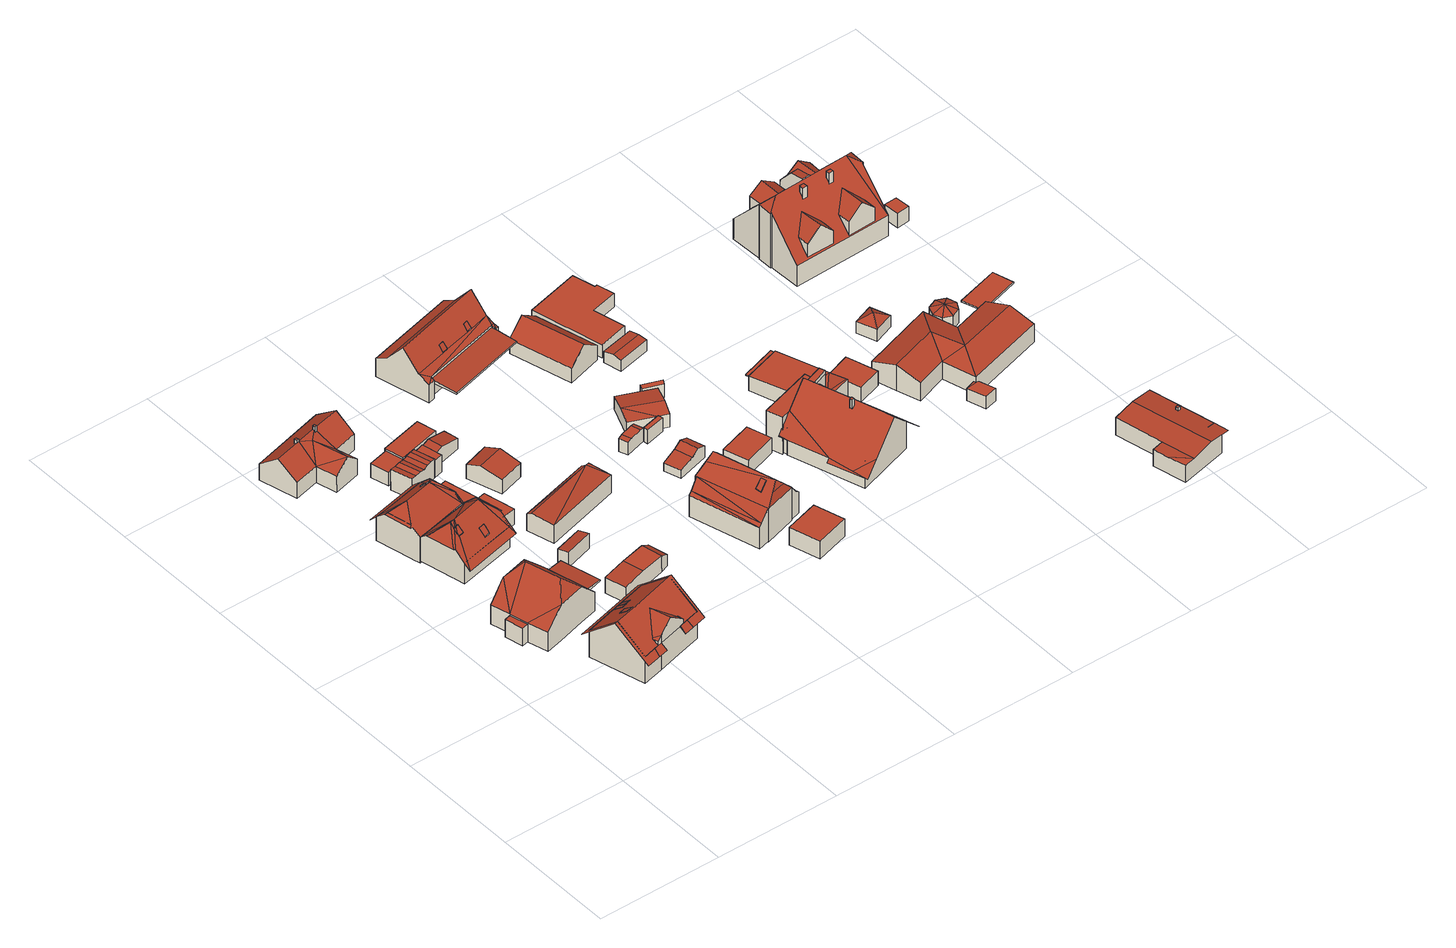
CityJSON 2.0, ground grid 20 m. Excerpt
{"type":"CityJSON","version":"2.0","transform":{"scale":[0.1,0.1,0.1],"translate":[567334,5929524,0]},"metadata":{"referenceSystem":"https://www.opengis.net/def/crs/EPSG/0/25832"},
"CityObjects":{
"building1":{"type":"Building","attributes":{"Grundfläche 2D":"100.458673","Grundhöhe NN":"1.358"},"children":["building1-1"],"geometry":[{"type":"Solid","lod":"3","boundaries":[[[[0,1,2]],[[3,4,5,6,7,8,9]],[[10,3,9]],[[11,12,13]],[[12,4,13]],[[1,0,5,4,12]],[[6,5,0]],[[13,4,3]],[[14,15,16,17]],[[18,19,7,6,0,2,20,21]],[[9,8,7,19,22,10]],[[23,24,11,13,3,10,22,25]],[[16,26,20,2,1,12,11,24,27,17]],[[14,17,27,28]],[[15,14,28,29]],[[16,15,29,26]],[[19,18,21,20,26,29,28,27,24,23,25,22]]]],"semantics":{"surfaces":[{"type":"RoofSurface"},{"type":"WallSurface"},{"type":"GroundSurface"}],"values":[[0,0,0,0,0,0,0,0,0,1,1,1,1,1,1,1,2]]}}]},
"building1-1":{"type":"BuildingInstallation","parents":["building1"],"geometry":[{"type":"MultiSurface","lod":"3","boundaries":[[[30,31,32,33]],[[34,35,30,33]],[[36,34,33,32]],[[35,37,31,30]],[[37,36,32,31]],[[37,35,34,36]]],"semantics":{"surfaces":[{"type":"RoofSurface"},{"type":"WallSurface"},{"type":"OuterCeilingSurface"}],"values":[0,1,1,1,1,2]}}]},
"building2":{"type":"Building","attributes":{"Grundfläche 2D":"107.582673","Grundhöhe NN":"1.657"},"children":["building2-1","building2-2","building2-3"],"geometry":[{"type":"MultiSurface","lod":"3","boundaries":[[[38,39,40,41]],[[41,42,43,38]],[[44,42,45]],[[44,43,42]],[[46,47,44,45]],[[48,49,50,51,52,53,39,38,43,44,47,54,55,56,57,58,59,60,61]],[[49,48,61,60,59,62,63]],[[64,65,66]],[[40,53,52,41]],[[42,41,52,56,55,46,45]],[[47,46,55,54]],[[40,39,53]],[[67,48,68,69,70]],[[52,53,67,70,71]],[[72,73,55,56,52,71,74]],[[66,75,76,77,60,73,72,78,64]],[[68,77,76,69]],[[79,65,64,78]],[[79,75,66,65]],[[75,79,78,72,74,70,69,76]],[[67,53,52,51,50,49,48]],[[57,56,55,73,60,59,58]],[[48,49,63,62,59,60,77,68]]],"semantics":{"surfaces":[{"type":"RoofSurface"},{"type":"WallSurface"},{"type":"GroundSurface"}],"values":[0,0,0,0,0,0,0,0,1,1,1,1,1,1,1,1,1,1,1,2,0,0,0]}}]},
"building2-1":{"type":"BuildingInstallation","parents":["building2"],"geometry":[{"type":"MultiSurface","lod":"3","boundaries":[[[80,81,82,83]],[[83,82,84,85]],[[80,83,85,86]],[[81,80,86,87]],[[81,87,84,82]]],"semantics":{"surfaces":[{"type":"RoofSurface"},{"type":"WallSurface"}],"values":[0,1,1,1,1]}}]},
"building2-2":{"type":"BuildingInstallation","parents":["building2"],"geometry":[{"type":"MultiSurface","lod":"3","boundaries":[[[88,89,90,91]],[[91,90,92,93]],[[88,91,93,94]],[[89,88,94,95]],[[90,89,95,92]]],"semantics":{"surfaces":[{"type":"RoofSurface"},{"type":"WallSurface"}],"values":[0,1,1,1,1]}}]},
"building2-3":{"type":"BuildingInstallation","parents":["building2"],"geometry":[{"type":"MultiSurface","lod":"3","boundaries":[[[96,97,98,99]],[[99,98,100,101]],[[96,99,101,102]],[[97,96,102,103]],[[98,97,103,100]]],"semantics":{"surfaces":[{"type":"RoofSurface"},{"type":"WallSurface"}],"values":[0,1,1,1,1]}}]},
"building3":{"type":"Building","attributes":{"Grundfläche 2D":"91.019546","Grundhöhe NN":"1.450"},"children":["building3-1","building3-2"],"geometry":[{"type":"Solid","lod":"3","boundaries":[[[[104,105,106,107,108]],[[106,105,109]],[[104,110,111,112,113]],[[112,114,115,116,117,105,118,113]],[[104,113,118,105]],[[115,119,120,121,105,117,116]],[[121,120,119,122,123]],[[121,123,122,124,125]],[[121,125,124,126,127]],[[127,126,128,129,121]],[[130,121,129,128,131,132]],[[109,105,130]],[[105,121,130]],[[111,110,104,108,107]],[[132,131,133,134,135,130]],[[136,137,138,139,140,141,142]],[[109,130,143,144]],[[145,146,147,148,149,114,112,150,110,108,151,106,109,144,152]],[[153,154,120,155,156,114,149,157]],[[158,159,137,136,142,141,140,160,132,129,127,125,123,154,153,161]],[[135,162,160,140,163,164,165]],[[130,135,165,143]],[[159,166,138,137]],[[139,138,166,167]],[[140,139,167,163]],[[146,145,152,144,143,165,164,163,167,166,159,158,161,153,157,149,148,147]],[[151,107,106]],[[110,111,107,108]],[[107,151,108]],[[110,150,112,111]],[[156,115,114]],[[120,119,115,156,155]],[[119,120,154,123,122]],[[122,123,125,124]],[[124,125,127,126]],[[127,129,128,126]],[[129,132,131,128]],[[134,133,131,132,160,162,135]]]],"semantics":{"surfaces":[{"type":"RoofSurface"},{"type":"WallSurface"},{"type":"GroundSurface"}],"values":[[0,0,0,0,0,0,0,0,0,0,0,0,0,0,0,0,1,1,1,1,1,1,1,1,1,2,0,0,0,0,0,0,0,0,0,0,0,0]]}}]},
"building3-1":{"type":"BuildingInstallation","parents":["building3"],"geometry":[{"type":"MultiSurface","lod":"3","boundaries":[[[168,169,170,171,172,173]],[[174,175,168,176,177]],[[175,169,168]],[[177,176,116,178]],[[178,179,174,177]],[[172,180,113,116,176,168,173]],[[179,117,175,174]],[[175,117,170,169]],[[170,181,118,180,172,171,170,169]]],"semantics":{"surfaces":[{"type":"RoofSurface"},{"type":"WallSurface"}],"values":[0,0,0,1,1,1,1,1,1]}}]},
"building3-2":{"type":"BuildingInstallation","parents":["building3"],"geometry":[{"type":"MultiSurface","lod":"3","boundaries":[[[182,183,184,185,186,187]],[[188,189,184,183,182]],[[190,191,187,186]],[[191,188,182,187]],[[186,185,184,189,190]]],"semantics":{"surfaces":[{"type":"RoofSurface"},{"type":"WallSurface"}],"values":[0,1,1,1,1]}}]},
"building4":{"type":"Building","attributes":{"Grundfläche 2D":"84.314639","Grundhöhe NN":"1.040"},"children":["building4-1"],"geometry":[{"type":"MultiSurface","lod":"3","boundaries":[[[192,193,194,195,196,197,198,109]],[[199,200,193]],[[193,200,201,194]],[[202,194,201,200,203,204]],[[201,194,201,200]],[[202,204,203,205,206]],[[205,207,208,209,210,194,202,206]],[[208,207,211,212,213,214,194,210,209]],[[215,216,217,211,218,219]],[[213,212,211,217,216,215,195,194,214]],[[220,195,215]],[[220,221,222,195]],[[222,221,197,196,195]],[[223,224,225,226,227,228,229,230]],[[231,232,109,198,196,222,220,215,233,234]],[[235,226,193,192,109,232,236]],[[224,223,230,237,238,239,217,212,208,206,204,201,193,226,225]],[[215,216,217,239,233]],[[240,228,227,226,235,241]],[[229,228,240,242]],[[242,237,230,229]],[[233,239,238,237,242,240,241,235,236,232,231,234]],[[201,200,193]],[[201,204,203,200]],[[203,204,206,205]],[[206,208,207,205]],[[207,208,212,211]],[[217,211,212]],[[221,220,222]],[[196,197,221,222]],[[196,198,197]]],"semantics":{"surfaces":[{"type":"RoofSurface"},{"type":"WallSurface"},{"type":"GroundSurface"}],"values":[0,0,0,0,0,0,0,0,0,0,0,0,0,0,1,1,1,1,1,1,1,2,0,0,0,0,0,0,0,0,0]}}]},
"building4-1":{"type":"BuildingInstallation","parents":["building4"],"geometry":[{"type":"MultiSurface","lod":"3","boundaries":[[[243,244,245,246,247]],[[248,243,247,249,250]],[[248,250,251]],[[252,253,246,245]],[[210,248,251,250,249,247,246,253,214,254]],[[255,244,243,248,251,248,209,213]],[[255,252,245,244]]],"semantics":{"surfaces":[{"type":"RoofSurface"},{"type":"WallSurface"}],"values":[0,0,0,1,1,1,1]}}]},
"building5":{"type":"Building","attributes":{"Grundfläche 2D":"94.232293","Grundhöhe NN":"1.300"},"children":["building5-1","building5-2"],"geometry":[{"type":"Solid","lod":"3","boundaries":[[[[256,257,258,259,260]],[[261,262,259]],[[262,263,259]],[[259,263,260]],[[264,265,262]],[[265,263,262]],[[265,266,267,268]],[[269,263,265,268]],[[270,271,257,256,260,272,268,267]],[[263,269,268,272,260]],[[258,257,271,273,274]],[[259,258,274,275]],[[261,259,275,276]],[[264,262,261,276,277]],[[265,264,277,278]],[[266,265,278,279]],[[270,267,266,279,280]],[[271,270,280,273]],[[275,274,273,280,279,278,277,276]]]],"semantics":{"surfaces":[{"type":"RoofSurface"},{"type":"WallSurface"},{"type":"GroundSurface"}],"values":[[0,0,0,0,0,0,0,0,0,0,1,1,1,1,1,1,1,1,2]]}}]},
"building5-1":{"type":"BuildingInstallation","parents":["building5"],"geometry":[{"type":"MultiSurface","lod":"3","boundaries":[[[281,282,283,284]],[[269,285,282,281,272]],[[285,286,283,282]],[[286,268,284,283]],[[268,272,281,284]]],"semantics":{"surfaces":[{"type":"RoofSurface"},{"type":"WallSurface"}],"values":[0,1,1,1,1]}}]},
"building5-2":{"type":"BuildingInstallation","parents":["building5"],"geometry":[{"type":"MultiSurface","lod":"3","boundaries":[[[287,288,289,290]],[[291,256,288,287,292]],[[256,260,289,288]],[[260,293,290,289]],[[293,292,287,290]]],"semantics":{"surfaces":[{"type":"RoofSurface"},{"type":"WallSurface"}],"values":[0,1,1,1,1]}}]},
"building6":{"type":"Building","attributes":{"Grundfläche 2D":"8.007533","Grundhöhe NN":"0.949"},"geometry":[{"type":"Solid","lod":"3","boundaries":[[[[294,295,296,297]],[[298,299,297,296]],[[299,300,294,297]],[[300,301,295,294]],[[301,298,296,295]],[[301,300,299,298]]]],"semantics":{"surfaces":[{"type":"RoofSurface"},{"type":"WallSurface"},{"type":"GroundSurface"}],"values":[[0,1,1,1,1,2]]}}]},
"building7":{"type":"Building","attributes":{"Grundfläche 2D":"31.449033","Grundhöhe NN":"1.358"},"geometry":[{"type":"Solid","lod":"3","boundaries":[[[[302,303,304,305]],[[306,303,302,307]],[[308,306,307,309]],[[305,304,310,311]],[[307,302,305,311,312]],[[309,307,312,313]],[[308,309,313,314]],[[304,303,306,308,314,310]],[[313,312,311,310,314]]]],"semantics":{"surfaces":[{"type":"RoofSurface"},{"type":"WallSurface"},{"type":"GroundSurface"}],"values":[[0,0,0,1,1,1,1,1,2]]}}]},
"building8":{"type":"Building","attributes":{"Grundfläche 2D":"31.336047","Grundhöhe NN":"1.040"},"geometry":[{"type":"Solid","lod":"3","boundaries":[[[[315,316,317,318]],[[319,320,321,322]],[[315,319,323,324,316]],[[317,316,324,325]],[[318,317,325,326]],[[320,319,315,318,326,327]],[[322,321,328,329]],[[319,322,329,323]],[[321,320,327,328]],[[327,326,325,324,323,329,328]]]],"semantics":{"surfaces":[{"type":"RoofSurface"},{"type":"WallSurface"},{"type":"GroundSurface"}],"values":[[0,0,1,1,1,1,1,1,1,2]]}}]},
"building9":{"type":"Building","attributes":{"Grundfläche 2D":"35.198973","Grundhöhe NN":"1.040"},"geometry":[{"type":"Solid","lod":"3","boundaries":[[[[330,331,332,333]],[[332,334,335,333]],[[336,337,335,334]],[[338,339,337,336]],[[338,340,341,339]],[[342,341,340,343,344]],[[345,346,347,348]],[[349,350,351,352,353]],[[354,349,353,355]],[[331,330,356,357]],[[343,340,338,336,334,332,331,357,358]],[[359,360,342,344,343,358,345,348]],[[339,341,342,360,356,330,333,335,337]],[[346,345,358,361]],[[351,347,346,361,362,352]],[[347,351,363,359,348]],[[355,353,352,362,364]],[[354,355,364,365]],[[350,349,354,365,366]],[[363,351,350,366]],[[359,363,366,365,364,362,361,358,357,356,360]]]],"semantics":{"surfaces":[{"type":"RoofSurface"},{"type":"WallSurface"},{"type":"GroundSurface"}],"values":[[0,0,0,0,0,0,0,0,0,1,1,1,1,1,1,1,1,1,1,1,2]]}}]},
"building10":{"type":"Building","attributes":{"Grundfläche 2D":"24.515936","Grundhöhe NN":"1.211"},"geometry":[{"type":"Solid","lod":"3","boundaries":[[[[367,368,369,370]],[[371,367,370,372]],[[372,370,369,373,374]],[[371,372,374,375]],[[368,367,371,375,376]],[[369,368,376,373]],[[374,373,376,375]]]],"semantics":{"surfaces":[{"type":"RoofSurface"},{"type":"WallSurface"},{"type":"GroundSurface"}],"values":[[0,0,1,1,1,1,2]]}}]},
"building11":{"type":"Building","attributes":{"Grundfläche 2D":"56.627190","Grundhöhe NN":"0.713"},"geometry":[{"type":"Solid","lod":"3","boundaries":[[[[377,378,379]],[[380,378,377]],[[377,379,381]],[[382,377,383]],[[380,377,382]],[[379,378,384,385]],[[381,379,385,386]],[[377,381,386,387]],[[383,377,387,388]],[[382,383,388,389]],[[384,378,380,382,389]],[[384,389,388,387,386,385]]]],"semantics":{"surfaces":[{"type":"RoofSurface"},{"type":"WallSurface"},{"type":"GroundSurface"}],"values":[[0,0,0,0,0,1,1,1,1,1,1,2]]}}]},
"building12":{"type":"Building","attributes":{"Grundfläche 2D":"103.213017","Grundhöhe NN":"1.690"},"children":["building12-1"],"geometry":[{"type":"Solid","lod":"3","boundaries":[[[[390,391,392]],[[393,391,390]],[[394,395,393]],[[395,391,393]],[[395,394,396,397,398,399,400]],[[401,402,403]],[[404,399,398]],[[398,405,402,404]],[[406,405,397,396]],[[398,397,405]],[[406,403,402,405]],[[407,401,403]],[[408,401,407]],[[409,402,401]],[[410,411,407]],[[411,408,407]],[[409,400,399,402]],[[404,402,399]],[[390,392,412,413]],[[394,393,390,413,414]],[[396,394,414,415]],[[406,396,415,416]],[[403,406,416,417]],[[410,407,403,417,418]],[[411,410,418,419]],[[408,411,419,420]],[[401,408,420,421]],[[409,401,421,422]],[[400,409,422,423]],[[395,400,423,424]],[[392,391,395,424,412]],[[418,417,416,415,414,413,412,424,423,422,421,420,419]]]],"semantics":{"surfaces":[{"type":"RoofSurface"},{"type":"WallSurface"},{"type":"GroundSurface"}],"values":[[0,0,0,0,0,0,0,0,0,0,0,0,0,0,0,0,0,0,1,1,1,1,1,1,1,1,1,1,1,1,1,2]]}}]},
"building12-1":{"type":"BuildingInstallation","parents":["building12"],"geometry":[{"type":"MultiSurface","lod":"3","boundaries":[[[425,426,427,428]],[[429,430,427,426]],[[429,426,425,431]],[[432,428,427,430]],[[432,431,425,428]]],"semantics":{"surfaces":[{"type":"RoofSurface"},{"type":"WallSurface"}],"values":[0,1,1,1,1]}}]},
"building13":{"type":"Building","attributes":{"Grundfläche 2D":"27.961825","Grundhöhe NN":"1.290"},"geometry":[{"type":"Solid","lod":"3","boundaries":[[[[433,434,435,436]],[[437,438,436,435]],[[438,439,433,436]],[[439,440,434,433]],[[440,437,435,434]],[[440,439,438,437]]]],"semantics":{"surfaces":[{"type":"RoofSurface"},{"type":"WallSurface"},{"type":"GroundSurface"}],"values":[[0,1,1,1,1,2]]}}]},
"building14":{"type":"Building","attributes":{"Grundfläche 2D":"124.420020","Grundhöhe NN":"1.373"},"children":["building14-1","building14-2","building14-3"],"geometry":[{"type":"Solid","lod":"3","boundaries":[[[[441,442,443,444]],[[441,445,446,442]],[[447,448,449,450,451,452,446,445]],[[453,454,447]],[[451,450,449,448,447,454,452]],[[455,454,453]],[[456,452,454]],[[457,458,456]],[[458,452,456]],[[459,458,457]],[[453,447,445,441,444,460,461]],[[461,462,455,453]],[[463,454,455,462,464,465]],[[466,456,454,463,465,464,467,468]],[[468,467,469,457,456,466]],[[457,469,470,459]],[[443,442,446,452,458,459,470,471]],[[444,443,471,460]],[[460,471,470,469,467,464,462,461]]]],"semantics":{"surfaces":[{"type":"RoofSurface"},{"type":"WallSurface"},{"type":"GroundSurface"}],"values":[[0,0,0,0,0,0,0,0,0,0,1,1,1,1,1,1,1,1,2]]}}]},
"building14-1":{"type":"BuildingInstallation","parents":["building14"],"geometry":[{"type":"MultiSurface","lod":"3","boundaries":[[[472,473,474,475]],[[476,472,475,477]],[[478,473,472,476,479,449]],[[480,477,475,474,481,448]],[[476,477,480,479]],[[474,473,478,481]]],"semantics":{"surfaces":[{"type":"RoofSurface"},{"type":"WallSurface"}],"values":[0,0,1,1,1,1]}}]},
"building14-2":{"type":"BuildingInstallation","parents":["building14"],"geometry":[{"type":"MultiSurface","lod":"3","boundaries":[[[482,483,484,485]],[[484,483,486,487]],[[486,483,482,451]],[[485,484,487,450]],[[482,485,450,451]]],"semantics":{"surfaces":[{"type":"RoofSurface"},{"type":"WallSurface"}],"values":[0,1,1,1,1]}}]},
"building14-3":{"type":"BuildingInstallation","parents":["building14"],"geometry":[{"type":"MultiSurface","lod":"3","boundaries":[[[463,488,489,466]],[[488,463,465,490]],[[489,488,490,491]],[[489,491,468,466]],[[466,468,465,463]],[[465,468,491,490]]],"semantics":{"surfaces":[{"type":"RoofSurface"},{"type":"WallSurface"},{"type":"OuterCeilingSurface"}],"values":[0,1,1,1,1,2]}}]},
"building15":{"type":"Building","attributes":{"Grundfläche 2D":"5.341832","Grundhöhe NN":"1.006"},"geometry":[{"type":"Solid","lod":"3","boundaries":[[[[492,493,494,495]],[[492,496,497,493]],[[496,498,499,497]],[[498,496,492,495,500,501]],[[499,498,501,502]],[[494,493,497,499,502,503]],[[495,494,503,500]],[[501,500,503,502]]]],"semantics":{"surfaces":[{"type":"RoofSurface"},{"type":"WallSurface"},{"type":"GroundSurface"}],"values":[[0,0,0,1,1,1,1,2]]}}]},
"building16":{"type":"Building","attributes":{"Grundfläche 2D":"15.111198","Grundhöhe NN":"1.261"},"geometry":[{"type":"Solid","lod":"3","boundaries":[[[[504,505,506,507]],[[508,504,507,509]],[[510,508,509,511]],[[511,509,507,506,512,513]],[[510,511,513,514]],[[505,504,508,510,514,515]],[[506,505,515,512]],[[513,512,515,514]]]],"semantics":{"surfaces":[{"type":"RoofSurface"},{"type":"WallSurface"},{"type":"GroundSurface"}],"values":[[0,0,0,1,1,1,1,2]]}}]},
"building17":{"type":"Building","attributes":{"Grundfläche 2D":"2.124977","Grundhöhe NN":"1.303"},"geometry":[{"type":"Solid","lod":"3","boundaries":[[[[516,517,518,519]],[[520,521,519,518]],[[521,522,516,519]],[[522,523,517,516]],[[523,520,518,517]],[[523,522,521,520]]]],"semantics":{"surfaces":[{"type":"RoofSurface"},{"type":"WallSurface"},{"type":"GroundSurface"}],"values":[[0,1,1,1,1,2]]}}]},
"building18":{"type":"Building","attributes":{"Grundfläche 2D":"33.178416","Grundhöhe NN":"1.230"},"geometry":[{"type":"Solid","lod":"3","boundaries":[[[[524,525,526]],[[527,524,526,528]],[[529,530,524,527,531]],[[528,526,525,532,533]],[[531,527,528,533,534]],[[530,529,531,534,535]],[[532,525,524,530,535]],[[534,533,532,535]]]],"semantics":{"surfaces":[{"type":"RoofSurface"},{"type":"WallSurface"},{"type":"GroundSurface"}],"values":[[0,0,0,1,1,1,1,2]]}}]},
"building19":{"type":"Building","attributes":{"Grundfläche 2D":"22.633192","Grundhöhe NN":"1.303"},"geometry":[{"type":"Solid","lod":"3","boundaries":[[[[536,537,538,539]],[[540,541,539,538]],[[541,542,536,539]],[[542,543,537,536]],[[543,540,538,537]],[[543,542,541,540]]]],"semantics":{"surfaces":[{"type":"RoofSurface"},{"type":"WallSurface"},{"type":"GroundSurface"}],"values":[[0,1,1,1,1,2]]}}]},
"building20":{"type":"Building","attributes":{"Grundfläche 2D":"59.153932","Grundhöhe NN":"1.350"},"geometry":[{"type":"Solid","lod":"3","boundaries":[[[[544,545,546,547,548]],[[549,544,548,550]],[[550,548,547,551,552]],[[549,550,552,553]],[[545,544,549,553,554]],[[547,546,545,554,551]],[[552,551,554,553]]]],"semantics":{"surfaces":[{"type":"RoofSurface"},{"type":"WallSurface"},{"type":"GroundSurface"}],"values":[[0,0,1,1,1,1,2]]}}]},
"building21":{"type":"Building","attributes":{"Grundfläche 2D":"2.720686","Grundhöhe NN":"1.451"},"geometry":[{"type":"Solid","lod":"3","boundaries":[[[[555,556,557,558]],[[556,555,559,560]],[[557,556,560,561]],[[558,557,561,562]],[[555,558,562,559]],[[560,559,562,561]]]],"semantics":{"surfaces":[{"type":"RoofSurface"},{"type":"WallSurface"},{"type":"GroundSurface"}],"values":[[0,1,1,1,1,2]]}}]},
"building22":{"type":"Building","attributes":{"Grundfläche 2D":"16.022299","Grundhöhe NN":"1.350"},"geometry":[{"type":"Solid","lod":"3","boundaries":[[[[563,564,565,566]],[[567,564,563,568]],[[566,565,569,570]],[[568,563,566,570,571]],[[567,568,571,572]],[[569,565,564,567,572]],[[571,570,569,572]]]],"semantics":{"surfaces":[{"type":"RoofSurface"},{"type":"WallSurface"},{"type":"GroundSurface"}],"values":[[0,0,1,1,1,1,2]]}}]},
"building23":{"type":"Building","attributes":{"Grundfläche 2D":"217.375574","Grundhöhe NN":"1.303"},"children":["building23-1","building23-2","building23-3"],"geometry":[{"type":"MultiSurface","lod":"3","boundaries":[[[573,574,575,576,577]],[[577,578,579,573]],[[580,581,582,583,573,579,584]],[[585,586,587,575,574,573,583]],[[588,586,585,589]],[[590,587,586]],[[591,579,578]],[[592,593,594,595,585,596,581,597,598,599]],[[600,601,602,603]],[[604,603,602]],[[605,606,607,608,604]],[[603,604,608,609,610,611,612]],[[601,600,613,614]],[[615,616,617,605,604,602,601,614,618]],[[605,617,616,615,619,606]],[[619,620,607,606]],[[603,612,621,622]],[[600,603,622,613]],[[623,574,624,625,626]],[[627,623,626,628]],[[629,627,628,630]],[[630,631,580,629]],[[583,582,581,596,585]],[[632,633,589,634]],[[635,633,632,636]],[[624,635,636,625]],[[597,612,611,598]],[[592,599,598,611,610,609]],[[592,609,608,593]],[[607,620,637,594,593,608]],[[637,638,595,594]],[[589,585,595,638,634]],[[612,597,581,580,631,621]],[[615,618,614,613,622,621,631,630,628,626,625,636,632,634,638,637,620,619]],[[576,575,574,623,577]],[[579,578,577]],[[577,623,579]],[[627,579,623]],[[580,584,579,627,629]],[[589,633,635,624,586,588]],[[586,624,590]],[[575,587,590,624,574]]],"semantics":{"surfaces":[{"type":"RoofSurface"},{"type":"WallSurface"},{"type":"GroundSurface"}],"values":[0,0,0,0,0,0,0,0,0,0,0,0,1,1,1,1,1,1,1,1,1,1,1,1,1,1,1,1,1,1,1,1,1,2,0,0,0,0,0,0,0,0]}}]},
"building23-1":{"type":"BuildingInstallation","parents":["building23"],"geometry":[{"type":"MultiSurface","lod":"3","boundaries":[[[639,640,641,642]],[[643,644,640,639]],[[644,645,641,640]],[[642,641,645,646]],[[646,643,639,642]]],"semantics":{"surfaces":[{"type":"RoofSurface"},{"type":"WallSurface"}],"values":[0,1,1,1,1]}}]},
"building23-2":{"type":"BuildingInstallation","parents":["building23"],"geometry":[{"type":"MultiSurface","lod":"3","boundaries":[[[647,648,649,650,651,652,653]],[[581,597,653,652,596]],[[597,598,647,653]],[[592,654,651,650,649,648,647,598,599]],[[654,596,652,651]]],"semantics":{"surfaces":[{"type":"RoofSurface"},{"type":"WallSurface"}],"values":[0,1,1,1,1]}}]},
"building23-3":{"type":"BuildingInstallation","parents":["building23"],"geometry":[{"type":"MultiSurface","lod":"3","boundaries":[[[655,656,617,657]],[[658,659,655,657]],[[616,658,657,617]],[[659,660,656,655]],[[660,616,617,656]],[[660,659,658,616]]],"semantics":{"surfaces":[{"type":"RoofSurface"},{"type":"WallSurface"},{"type":"OuterCeilingSurface"}],"values":[0,1,1,1,1,2]}}]},
"building24":{"type":"Building","attributes":{"Grundfläche 2D":"84.382072","Grundhöhe NN":"1.350"},"geometry":[{"type":"Solid","lod":"3","boundaries":[[[[661,662,663,664,665,666,667,668]],[[666,665,669,670]],[[667,666,670,671]],[[668,667,671,672]],[[661,668,672,673]],[[662,661,673,674]],[[663,662,674,675]],[[664,663,675,676]],[[665,664,676,669]],[[674,673,672,671,670,669,676,675]]]],"semantics":{"surfaces":[{"type":"RoofSurface"},{"type":"WallSurface"},{"type":"GroundSurface"}],"values":[[0,1,1,1,1,1,1,1,1,2]]}}]},
"building25":{"type":"Building","attributes":{"Grundfläche 2D":"20.252849","Grundhöhe NN":"1.301"},"geometry":[{"type":"Solid","lod":"3","boundaries":[[[[677,678,679,680]],[[678,677,681,682]],[[679,678,682,683]],[[680,679,683,684]],[[677,680,684,681]],[[682,681,684,683]]]],"semantics":{"surfaces":[{"type":"RoofSurface"},{"type":"WallSurface"},{"type":"GroundSurface"}],"values":[[0,1,1,1,1,2]]}}]},
"building26":{"type":"Building","attributes":{"Grundfläche 2D":"11.265909","Grundhöhe NN":"1.437"},"geometry":[{"type":"Solid","lod":"3","boundaries":[[[[685,686,687]],[[685,688,686]],[[685,687,689]],[[685,689,688]],[[690,691,687,686]],[[691,692,689,687]],[[692,693,688,689]],[[693,690,686,688]],[[693,692,691,690]]]],"semantics":{"surfaces":[{"type":"RoofSurface"},{"type":"WallSurface"},{"type":"GroundSurface"}],"values":[[0,0,0,0,1,1,1,1,2]]}}]},
"building27":{"type":"Building","attributes":{"Grundfläche 2D":"189.930339","Grundhöhe NN":"1.301"},"children":["building27-1"],"geometry":[{"type":"Solid","lod":"3","boundaries":[[[[694,695,696,697]],[[695,698,699,696]],[[699,700,701,696]],[[702,703,701,700]],[[703,704,705,701]],[[697,696,705]],[[705,696,701]],[[706,707,708]],[[709,710,711,707,706]],[[712,698,695,694,713,714,715]],[[698,712,715,714,716,699]],[[700,699,716,717]],[[702,700,717,718]],[[703,702,718,719]],[[704,703,719,720]],[[705,704,720,721]],[[707,697,705,721,722,708]],[[723,713,694,697,707,711]],[[706,708,722,724]],[[709,706,724,725]],[[710,709,725,726]],[[711,710,726,723]],[[723,726,725,724,722,721,720,719,718,717,716,714,713]]]],"semantics":{"surfaces":[{"type":"RoofSurface"},{"type":"WallSurface"},{"type":"GroundSurface"}],"values":[[0,0,0,0,0,0,0,0,0,1,1,1,1,1,1,1,1,1,1,1,1,1,2]]}}]},
"building27-1":{"type":"BuildingInstallation","parents":["building27"],"geometry":[{"type":"MultiSurface","lod":"3","boundaries":[[[727,728,729,730,712,731]],[[732,715,712,730]],[[715,733,731,712]],[[733,734,727,731]],[[734,735,728,727]],[[735,736,729,728]],[[736,732,730,729]],[[732,736,735,734,733,715]]],"semantics":{"surfaces":[{"type":"RoofSurface"},{"type":"WallSurface"},{"type":"OuterCeilingSurface"}],"values":[0,1,1,1,1,1,1,2]}}]},
"building28":{"type":"Building","attributes":{"Grundfläche 2D":"102.214956","Grundhöhe NN":"1.313"},"children":["building28-1"],"geometry":[{"type":"Solid","lod":"3","boundaries":[[[[737,738,739,740,741,742]],[[742,741,743,744,745]],[[744,746,747,745]],[[748,745,747]],[[740,739,749,750]],[[743,741,740,750,751]],[[744,743,751,752]],[[746,744,752,753]],[[748,747,746,753,754]],[[737,742,745,748,754,755]],[[756,737,755,757]],[[739,756,757,749]],[[750,749,757,755,754,753,752,751]],[[737,756,739,738]]]],"semantics":{"surfaces":[{"type":"RoofSurface"},{"type":"WallSurface"},{"type":"GroundSurface"}],"values":[[0,0,0,0,1,1,1,1,1,1,1,1,2,0]]}}]},
"building28-1":{"type":"BuildingInstallation","parents":["building28"],"geometry":[{"type":"MultiSurface","lod":"3","boundaries":[[[758,759,760,761]],[[761,760,762,763]],[[758,761,763,764]],[[759,758,764,765]],[[760,759,765,762]]],"semantics":{"surfaces":[{"type":"RoofSurface"},{"type":"WallSurface"}],"values":[0,1,1,1,1]}}]},
"building29":{"type":"Building","attributes":{"Grundfläche 2D":"11.352807","Grundhöhe NN":"1.301"},"geometry":[{"type":"Solid","lod":"3","boundaries":[[[[766,767,768]],[[766,769,767]],[[766,768,770]],[[766,770,771]],[[766,771,772]],[[766,772,773]],[[766,773,774]],[[766,774,769]],[[775,776,768,767]],[[776,777,770,768]],[[777,778,771,770]],[[778,779,772,771]],[[779,780,773,772]],[[780,781,774,773]],[[781,782,769,774]],[[782,775,767,769]],[[776,775,782,781,780,779,778,777]]]],"semantics":{"surfaces":[{"type":"RoofSurface"},{"type":"WallSurface"},{"type":"GroundSurface"}],"values":[[0,0,0,0,0,0,0,0,1,1,1,1,1,1,1,1,2]]}}]},
"building30":{"type":"Building","attributes":{"Grundfläche 2D":"203.687186","Grundhöhe NN":"0.977"},"children":["building30-1","building30-2","building30-3"],"geometry":[{"type":"MultiSurface","lod":"3","boundaries":[[[783,784,785,786]],[[787,785,784,788]],[[789,790,791,792,793,794],[786,785,787,795,796],[797,798,799,800,801,802,803,804,805]],[[806,807,789,794]],[[808,809,810,811]],[[812,813,814,808,811,815]],[[816,817,818,819]],[[820,816,819,821]],[[822,799,798,797,823,824]],[[802,801,800,799,822,825]],[[826,789,807]],[[827,828,789,826]],[[829,790,789,828],[811,810,830,831,832,813,812,815],[819,818,833,834,835,821]],[[836,790,829]],[[837,790,836]],[[791,790,837]],[[783,796,795,788,784]],[[787,788,795]],[[783,786,796]],[[809,831,830,810]],[[814,813,832]],[[814,832,831,809,808]],[[820,821,835]],[[835,834,816,820]],[[834,833,817,816]],[[824,804,803,825,822]],[[802,825,803]],[[824,823,797,805,804]],[[838,839,794,793]],[[839,840,806,794]],[[840,841,807,806]],[[841,842,826,807]],[[842,843,827,826]],[[843,844,828,827]],[[844,845,829,828]],[[845,846,836,829]],[[846,847,837,836]],[[847,848,791,837]],[[848,849,792,791]],[[849,838,793,792]],[[845,844,843,842,841,840,839,838,849,848,847,846]]],"semantics":{"surfaces":[{"type":"RoofSurface"},{"type":"WallSurface"},{"type":"GroundSurface"}],"values":[0,0,0,0,0,0,0,0,0,0,0,0,0,0,0,0,1,1,1,1,1,1,1,1,1,1,1,1,1,1,1,1,1,1,1,1,1,1,1,1,2]}}]},
"building30-1":{"type":"BuildingInstallation","parents":["building30"],"geometry":[{"type":"MultiSurface","lod":"3","boundaries":[[[850,851,852]],[[851,817,852]],[[850,853,854,855,856,851]],[[852,857,858,859,853,850]],[[859,860,854,853]],[[860,861,818,817,851,856,855,854]],[[833,857,852,817]]],"semantics":{"surfaces":[{"type":"RoofSurface"},{"type":"WallSurface"}],"values":[0,0,0,1,1,1,1]}}]},
"building30-2":{"type":"BuildingInstallation","parents":["building30"],"geometry":[{"type":"MultiSurface","lod":"3","boundaries":[[[862,863,864,865]],[[865,864,866,867]],[[862,865,867,868]],[[863,862,868,869]],[[864,863,869,866]]],"semantics":{"surfaces":[{"type":"RoofSurface"},{"type":"WallSurface"}],"values":[0,1,1,1,1]}}]},
"building30-3":{"type":"BuildingInstallation","parents":["building30"],"geometry":[{"type":"MultiSurface","lod":"3","boundaries":[[[870,871,872,873]],[[873,872,874,875]],[[870,873,875,876]],[[871,870,876,877]],[[872,871,877,874]]],"semantics":{"surfaces":[{"type":"RoofSurface"},{"type":"WallSurface"}],"values":[0,1,1,1,1]}}]},
"building31":{"type":"Building","attributes":{"Grundfläche 2D":"4.895775","Grundhöhe NN":"1.339"},"geometry":[{"type":"Solid","lod":"3","boundaries":[[[[878,879,880,881]],[[882,883,881,880]],[[883,884,878,881]],[[884,885,879,878]],[[885,882,880,879]],[[885,884,883,882]]]],"semantics":{"surfaces":[{"type":"RoofSurface"},{"type":"WallSurface"},{"type":"GroundSurface"}],"values":[[0,1,1,1,1,2]]}}]}
},
"vertices":[
[111,268,75],[75,293,47],[84,261,47],[132,371,75],[114,347,97],[129,292,97],[156,280,75],[183,287,47],[180,299,47],[164,362,47],[159,378,47],[60,352,47],[68,322,47],[87,360,75],[58,320,44],[65,291,44],[75,293,44],[68,322,44],[156,280,14],[183,287,14],[84,261,14],[111,268,14],[159,378,14],[87,360,14],[60,352,14],[132,371,14],[75,293,14],[68,322,14],[58,320,14],[65,291,14],
[192,369,42],[164,362,45],[180,299,45],[208,306,42],[208,306,40],[192,369,40],[180,299,40],[164,362,40],
[166,144,71],[165,143,70],[168,135,70],[174,136,76],[195,142,92],[186,175,92],[219,158,71],[215,147,77],[222,149,71],[220,158,71],[129,171,101],[124,170,101],[138,117,55],[177,127,55],[174,136,63],[168,135,63],[220,157,70],[222,149,63],[215,147,63],[217,137,55],[258,148,55],[244,201,101],[239,200,101],[168,181,101],[230,254,55],[110,223,55],[248,168,54],[263,189,54],[240,198,54],[140,127,63],[117,216,62],[117,216,17],[140,127,17],[174,136,17],[251,156,17],[251,156,64],[212,146,17],[240,198,17],[228,245,17],[228,245,62],[248,168,17],[263,189,17],
[163,199,87],[152,196,87],[155,184,97],[167,187,96],[155,184,96],[167,187,95],[163,199,86],[152,196,86],
[175,229,65],[167,227,65],[171,213,76],[179,215,76],[171,213,75],[179,215,75],[175,229,64],[167,227,64],
[184,231,65],[176,229,65],[179,216,76],[188,218,76],[179,216,75],[188,218,75],[184,231,64],[176,229,64],
[94,479,88],[101,480,88],[71,498,66],[68,497,66],[71,495,68],[68,511,54],[80,456,69],[78,452,66],[81,453,66],[94,471,81],[84,437,50],[86,428,41],[96,463,73],[99,473,82],[95,472,81],[182,450,41],[176,458,50],[151,492,88],[176,475,66],[173,478,69],[178,476,66],[172,479,71],[169,518,66],[165,512,71],[167,518,66],[165,514,70],[158,529,54],[164,531,53],[161,530,54],[163,538,45],[156,537,45],[157,531,52],[165,512,41],[171,483,41],[211,491,41],[200,540,41],[161,532,41],[161,530,41],[165,514,41],[158,529,14],[68,511,14],[71,497,14],[80,456,14],[81,454,14],[81,453,14],[84,437,14],[81,454,67],[71,497,66],[71,498,14],[177,458,14],[177,458,50],[166,456,50],[88,438,50],[176,458,14],[172,479,14],[171,483,14],[161,532,52],[173,478,14],[159,531,52],[161,532,14],[159,531,14],[157,531,14],[211,491,14],[200,540,14],
[95,466,76],[98,473,83],[98,473,82],[95,472,82],[94,472,82],[94,471,82],[102,474,83],[99,473,83],[96,463,74],[104,465,74],[104,465,73],[102,474,82],[94,472,81],[98,473,81],
[142,457,58],[141,465,66],[140,467,68],[138,466,68],[131,465,68],[133,455,58],[142,457,57],[140,467,67],[131,465,67],[133,455,57],
[69,511,54],[155,530,54],[124,560,87],[78,550,87],[65,526,68],[62,523,65],[65,523,65],[157,531,54],[154,544,65],[152,545,67],[129,561,87],[155,544,65],[152,546,68],[146,587,65],[143,583,68],[144,587,65],[143,585,67],[130,568,80],[129,567,81],[141,602,50],[140,600,52],[129,572,76],[126,567,81],[52,583,51],[73,587,50],[139,602,50],[138,612,41],[49,592,41],[55,567,65],[53,567,65],[56,565,68],[143,583,41],[152,546,41],[152,545,41],[155,530,41],[157,531,41],[188,538,41],[176,592,41],[143,585,41],[65,523,10],[68,511,10],[52,583,10],[65,526,10],[155,530,10],[69,511,10],[143,585,10],[140,600,10],[139,602,10],[188,538,10],[157,531,10],[176,592,10],
[129,572,77],[128,577,73],[120,575,73],[122,566,82],[126,567,82],[130,568,81],[128,567,82],[129,567,82],[130,568,82],[120,575,72],[122,566,81],[128,567,81],[128,577,72],
[55,753,65],[15,743,65],[22,712,41],[62,722,41],[58,754,65],[70,689,41],[93,694,59],[78,749,59],[114,700,41],[105,732,41],[143,742,41],[136,772,65],[91,762,65],[89,759,64],[128,804,41],[7,773,41],[88,761,65],[7,773,13],[22,712,13],[62,722,13],[70,689,13],[114,700,13],[105,732,13],[143,742,13],[128,804,13],
[88,761,72],[89,757,72],[92,758,72],[91,762,72],[89,757,62],[92,758,62],
[54,758,69],[55,753,69],[58,754,69],[57,758,69],[55,755,63],[54,758,61],[57,758,61],
[256,412,32],[211,399,32],[216,382,35],[261,395,35],[216,382,9],[261,395,9],[256,412,9],[211,399,9],
[263,284,43],[255,316,43],[217,307,41],[225,274,41],[294,326,42],[302,293,42],[308,329,34],[315,298,34],[217,307,14],[225,274,14],[302,293,14],[315,298,14],[308,329,14],
[165,667,37],[233,683,37],[226,713,37],[158,697,37],[165,667,34],[158,695,34],[127,688,34],[134,659,34],[165,667,10],[233,683,10],[226,713,10],[158,697,10],[158,695,10],[127,688,10],[134,659,10],
[131,651,46],[141,618,46],[150,621,44],[141,654,44],[160,624,44],[150,657,44],[168,626,42],[159,659,42],[176,629,43],[167,662,43],[184,631,44],[175,664,44],[183,666,43],[192,634,43],[183,665,43],[192,634,39],[207,638,39],[200,670,39],[183,665,39],[215,676,37],[199,672,33],[200,670,33],[205,649,33],[220,653,37],[248,684,28],[253,661,28],[131,651,10],[141,618,10],[192,634,10],[183,665,10],[183,666,10],[207,638,10],[205,649,10],[200,670,10],[253,661,10],[248,684,10],[199,672,10],
[229,583,45],[239,551,36],[280,563,36],[271,594,45],[222,605,36],[264,618,36],[280,563,12],[264,618,12],[222,605,12],[239,551,12],
[341,501,41],[233,434,38],[356,467,38],[223,469,41],[347,503,40],[221,477,36],[339,508,36],[233,434,7],[356,467,7],[347,503,7],[341,501,7],[339,508,7],[221,477,7],
[430,246,53],[404,358,57],[399,356,53],[435,248,57],[448,251,74],[416,361,74],[448,250,74],[461,258,89],[472,265,101],[432,362,90],[415,363,74],[468,376,74],[455,368,90],[499,266,74],[444,362,101],[485,264,89],[499,265,74],[511,270,57],[480,380,58],[468,378,74],[516,271,53],[485,381,53],[399,356,17],[430,246,17],[448,251,17],[448,250,17],[499,265,17],[499,266,17],[516,271,17],[485,381,17],[480,380,17],[468,376,17],[468,378,17],[415,363,17],[416,361,17],
[462,283,98],[451,281,87],[453,272,86],[464,275,98],[451,281,86],[453,272,85],[462,283,97],[464,275,97],
[482,184,43],[536,199,43],[522,247,43],[468,232,43],[522,247,13],[468,232,13],[482,184,13],[536,199,13],
[262,822,55],[407,858,55],[402,876,45],[258,840,45],[269,796,87],[413,832,87],[275,771,55],[327,784,55],[336,787,55],[379,797,55],[387,799,55],[419,808,55],[279,754,45],[289,762,48],[290,757,45],[417,794,48],[419,788,45],[422,795,48],[424,789,45],[258,840,14],[279,754,14],[290,757,14],[289,762,45],[289,762,14],[289,762,40],[417,794,45],[417,794,14],[417,794,40],[419,788,14],[424,789,14],[402,876,14],
[336,787,56],[334,793,65],[326,791,65],[327,784,56],[336,786,56],[328,784,56],[334,793,64],[336,786,55],[328,784,55],[326,791,64],
[387,799,56],[385,806,65],[378,804,65],[379,797,56],[385,806,64],[378,804,64],
[299,721,42],[427,753,42],[299,721,40],[427,753,40],
[443,533,34],[447,518,34],[454,520,32],[449,535,32],[422,526,34],[427,512,34],[415,524,32],[420,510,32],[449,535,10],[415,524,10],[420,510,10],[454,520,10],
[479,436,39],[493,440,33],[485,468,33],[471,464,39],[466,432,33],[458,460,33],[442,426,27],[434,453,27],[485,468,13],[434,453,13],[442,426,13],[493,440,13],
[483,516,37],[481,523,37],[451,516,37],[452,509,37],[451,516,13],[452,509,13],[483,516,13],[481,523,13],
[451,565,39],[442,541,34],[482,525,34],[506,540,39],[497,519,34],[498,578,34],[463,593,34],[518,570,34],[442,541,12],[497,519,12],[518,570,12],[463,593,12],
[568,392,39],[556,430,39],[503,414,39],[515,375,39],[503,414,13],[515,375,13],[568,392,13],[556,430,13],
[452,774,61],[425,766,39],[428,753,39],[451,668,39],[478,675,61],[481,781,39],[507,683,39],[451,668,14],[507,683,14],[481,781,14],[425,766,14],
[498,578,38],[527,567,38],[531,575,38],[501,586,38],[498,578,15],[527,567,15],[531,575,15],[501,586,15],
[514,659,35],[566,670,35],[563,685,33],[510,674,33],[569,656,33],[517,645,33],[563,685,14],[510,674,14],[517,645,14],[569,656,14],
[649,322,109],[665,273,109],[669,260,109],[726,279,49],[710,329,49],[715,330,44],[703,352,49],[663,410,70],[657,408,75],[649,405,84],[625,397,109],[682,416,49],[594,387,76],[593,303,50],[608,240,46],[569,379,49],[580,383,61],[588,301,45],[708,353,44],[659,419,76],[656,432,76],[569,405,77],[577,381,77],[649,405,76],[677,415,75],[674,424,75],[660,420,76],[684,409,42],[717,418,43],[717,420,43],[682,416,42],[709,447,41],[683,528,38],[624,510,38],[650,430,42],[656,432,42],[659,419,42],[660,420,42],[674,424,42],[677,415,42],[684,409,13],[717,418,13],[683,528,13],[683,528,33],[683,528,35],[717,420,13],[624,510,13],[650,430,13],[677,415,13],[682,416,13],[712,288,60],[618,258,60],[618,258,13],[712,288,13],[675,405,59],[675,405,13],[665,402,70],[665,402,13],[663,410,13],[582,376,13],[582,376,61],[580,383,13],[581,376,59],[581,376,13],[569,405,13],[577,381,13],
[641,319,116],[642,315,116],[646,316,116],[645,320,116],[641,319,100],[642,315,100],[646,316,104],[645,320,104],
[674,424,82],[660,420,81],[659,419,81],[652,417,81],[646,415,81],[649,405,81],[677,415,82],[646,415,76],
[625,518,35],[627,511,35],[681,535,35],[681,535,33],[625,518,33],[627,511,33],
[561,693,37],[549,743,37],[592,753,37],[585,781,37],[581,780,37],[572,816,37],[486,795,37],[514,682,37],[581,780,14],[572,816,14],[486,795,14],[514,682,14],[561,693,14],[549,743,14],[592,753,14],[585,781,14],
[763,411,38],[748,460,38],[710,447,38],[725,399,38],[763,411,13],[748,460,13],[710,447,13],[725,399,13],
[828,502,45],[807,512,34],[818,481,34],[839,523,34],[850,492,34],[807,512,14],[818,481,14],[850,492,14],[839,523,14],
[979,351,44],[968,389,57],[871,362,57],[852,315,44],[958,427,44],[896,409,44],[881,463,44],[854,413,57],[764,426,44],[775,388,57],[787,351,44],[837,368,44],[835,314,34],[852,315,34],[851,319,34],[844,284,35],[864,289,35],[856,316,34],[958,427,39],[979,351,13],[958,427,13],[958,427,37],[896,409,13],[881,463,13],[764,426,13],[775,388,13],[787,351,13],[837,368,13],[851,319,13],[856,316,13],[835,314,13],[844,284,13],[864,289,13],
[1015,439,39],[1006,472,39],[938,453,39],[947,424,39],[959,423,39],[947,424,37],[959,423,37],[1015,439,37],[1006,472,37],[938,453,37],
[1030,20,44],[1043,23,43],[1038,46,43],[1014,152,43],[979,144,47],[1009,15,47],[944,136,43],[961,60,42],[974,7,42],[943,56,41],[948,33,41],[955,3,42],[1038,46,13],[1014,152,13],[944,136,13],[961,60,13],[943,56,13],[955,3,13],[1030,20,13],[1025,43,44],[1025,43,13],
[1020,95,49],[1019,99,49],[1015,98,49],[1016,94,49],[1015,98,44],[1016,94,44],[1020,95,43],[1019,99,43],
[913,458,43],[914,478,36],[899,472,36],[928,472,36],[893,458,36],[898,444,36],[912,438,36],[926,444,36],[933,457,36],[914,478,13],[899,472,13],[893,458,13],[898,444,13],[912,438,13],[926,444,13],[933,457,13],[928,472,13],
[900,642,70],[923,643,91],[921,682,91],[899,663,70],[944,664,70],[945,644,70],[947,706,118],[823,701,118],[805,689,104],[807,689,104],[809,638,45],[967,643,45],[945,644,47],[900,642,47],[829,660,70],[846,676,87],[850,679,91],[867,667,76],[869,665,74],[873,662,70],[873,642,47],[829,641,48],[829,648,56],[964,694,104],[966,694,104],[852,766,86],[831,765,71],[832,744,71],[853,731,86],[870,743,74],[875,746,71],[874,767,71],[866,740,77],[915,767,86],[896,767,71],[897,747,71],[917,733,86],[935,768,71],[935,748,71],[852,642,91],[829,648,70],[829,641,70],[873,642,70],[966,719,104],[964,719,104],[962,772,45],[804,766,45],[832,755,59],[831,765,48],[874,767,48],[896,767,48],[915,767,49],[935,768,48],[806,713,104],[805,713,104],[809,638,10],[967,643,10],[964,694,10],[966,694,10],[966,719,10],[964,719,10],[962,772,10],[804,766,10],[806,713,10],[805,713,10],[805,689,10],[807,689,10],
[884,745,95],[897,746,95],[883,766,70],[885,722,100],[898,722,100],[897,727,99],[897,728,99],[883,766,48],[884,732,86],[885,722,98],[898,722,98],[897,728,91],
[866,688,120],[866,695,120],[859,695,120],[859,688,120],[859,695,109],[859,688,101],[866,688,101],[866,695,109],
[912,690,120],[912,696,120],[905,696,120],[905,690,120],[905,696,108],[905,690,101],[912,690,101],[912,696,108],
[1003,671,38],[983,670,38],[985,645,38],[1005,647,38],[985,645,13],[1005,647,13],[1003,671,13],[983,670,13]
]}
